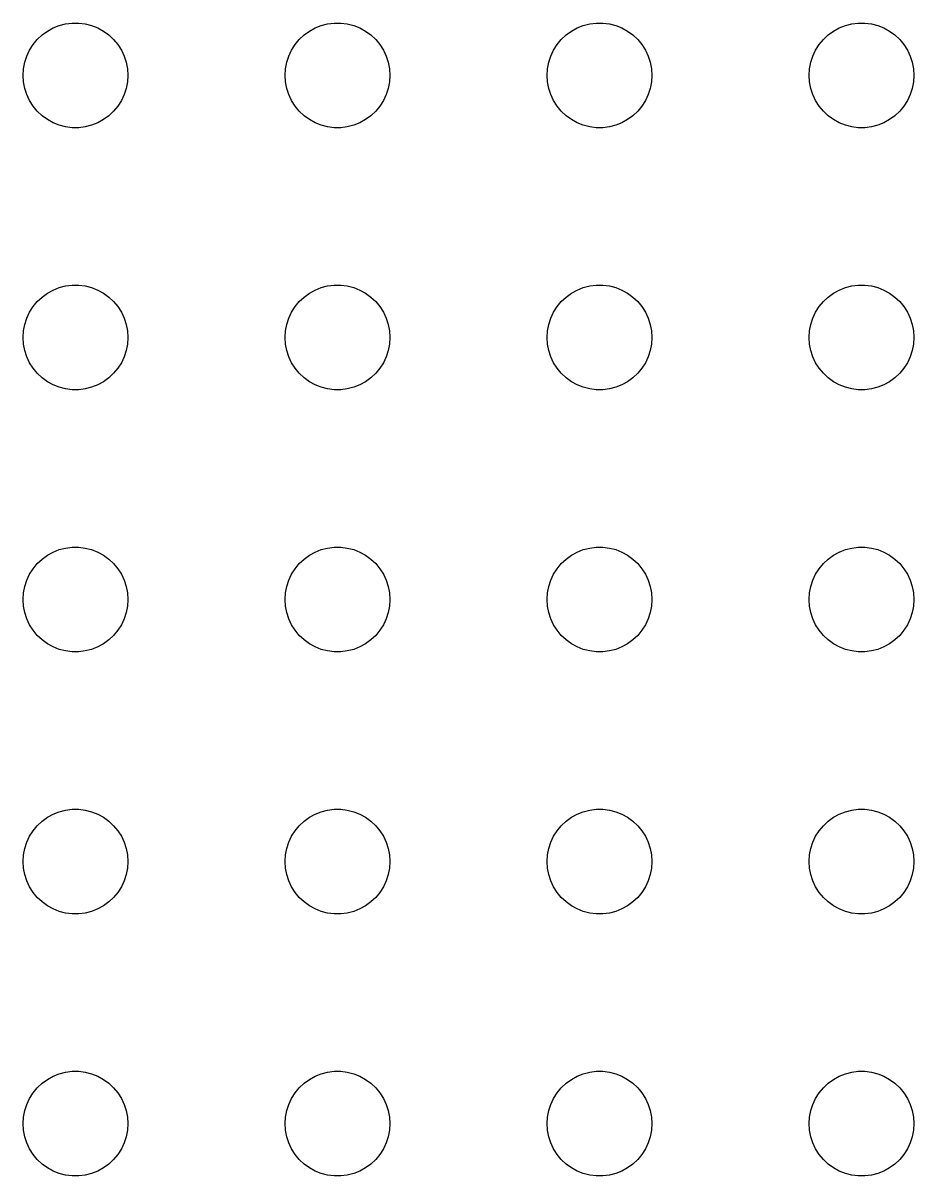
# Model space of a CAD drawing. Header units: metres. Extents: x -134 to 134, y -134 to 134.
# Drawn here: x -99 to -73.5, y -1.5 to 31.5 of the extents above; entities that cross this region are included whole.
import ezdxf

# ---------------------------------------------------------------- set-up
doc = ezdxf.new("R2010")
doc.units = ezdxf.units.M

msp = doc.modelspace()

# ---------------------------------------------------------------- linework, layer by layer
for p, q in [((-98.3037, 31.2665), (-98.1387, 31.3572)), ((-98.1387, 31.3572), (-97.9635, 31.4266)), ((-97.9635, 31.4266), (-97.7811, 31.4734)), ((-97.7811, 31.4734), (-97.5942, 31.497)), ((-97.5942, 31.497), (-97.4058, 31.497)), ((-97.4058, 31.497), (-97.2189, 31.4734)), ((-97.2189, 31.4734), (-97.0365, 31.4266)), ((-97.0365, 31.4266), (-96.8613, 31.3572)), ((-96.8613, 31.3572), (-96.6963, 31.2665)), ((-90.8037, 31.2665), (-90.6387, 31.3572)), ((-90.6387, 31.3572), (-90.4635, 31.4266)), ((-90.4635, 31.4266), (-90.2811, 31.4734)), ((-90.2811, 31.4734), (-90.0942, 31.497)), ((-90.0942, 31.497), (-89.9058, 31.497)), ((-89.9058, 31.497), (-89.7189, 31.4734)), ((-89.7189, 31.4734), (-89.5365, 31.4266)), ((-89.5365, 31.4266), (-89.3613, 31.3572)), ((-89.3613, 31.3572), (-89.1963, 31.2665)), ((-83.3037, 31.2665), (-83.1387, 31.3572)), ((-83.1387, 31.3572), (-82.9635, 31.4266)), ((-82.9635, 31.4266), (-82.7811, 31.4734)), ((-82.7811, 31.4734), (-82.5942, 31.497)), ((-82.5942, 31.497), (-82.4058, 31.497)), ((-82.4058, 31.497), (-82.2189, 31.4734)), ((-82.2189, 31.4734), (-82.0365, 31.4266)), ((-82.0365, 31.4266), (-81.8613, 31.3572)), ((-81.8613, 31.3572), (-81.6963, 31.2665)), ((-75.8037, 31.2665), (-75.6387, 31.3572)), ((-75.6387, 31.3572), (-75.4635, 31.4266)), ((-75.4635, 31.4266), (-75.2811, 31.4734)), ((-75.2811, 31.4734), (-75.0942, 31.497)), ((-75.0942, 31.497), (-74.9058, 31.497)), ((-74.9058, 31.497), (-74.7189, 31.4734)), ((-74.7189, 31.4734), (-74.5365, 31.4266)), ((-74.5365, 31.4266), (-74.3613, 31.3572)), ((-74.3613, 31.3572), (-74.1963, 31.2665)), ((-98.7135, 30.8817), (-98.5934, 31.0268)), ((-98.5934, 31.0268), (-98.4561, 31.1558)), ((-98.4561, 31.1558), (-98.3037, 31.2665)), ((-96.6963, 31.2665), (-96.5439, 31.1558)), ((-96.5439, 31.1558), (-96.4065, 31.0268)), ((-96.4065, 31.0268), (-96.2865, 30.8817)), ((-91.2135, 30.8817), (-91.0934, 31.0268)), ((-91.0934, 31.0268), (-90.9561, 31.1558)), ((-90.9561, 31.1558), (-90.8037, 31.2665)), ((-89.1963, 31.2665), (-89.0439, 31.1558)), ((-89.0439, 31.1558), (-88.9065, 31.0268)), ((-88.9065, 31.0268), (-88.7865, 30.8817)), ((-83.7135, 30.8817), (-83.5934, 31.0268)), ((-83.5934, 31.0268), (-83.4561, 31.1558)), ((-83.4561, 31.1558), (-83.3037, 31.2665)), ((-81.6963, 31.2665), (-81.5439, 31.1558)), ((-81.5439, 31.1558), (-81.4065, 31.0268)), ((-81.4065, 31.0268), (-81.2865, 30.8817)), ((-76.2135, 30.8817), (-76.0934, 31.0268)), ((-76.0934, 31.0268), (-75.9561, 31.1558)), ((-75.9561, 31.1558), (-75.8037, 31.2665)), ((-74.1963, 31.2665), (-74.0439, 31.1558)), ((-74.0439, 31.1558), (-73.9065, 31.0268)), ((-73.9065, 31.0268), (-73.7865, 30.8817)), ((-98.8947, 30.5522), (-98.8145, 30.7226)), ((-98.8145, 30.7226), (-98.7135, 30.8817)), ((-96.2865, 30.8817), (-96.1855, 30.7226)), ((-96.1855, 30.7226), (-96.1053, 30.5522)), ((-91.3947, 30.5522), (-91.3145, 30.7226)), ((-91.3145, 30.7226), (-91.2135, 30.8817)), ((-88.7865, 30.8817), (-88.6855, 30.7226)), ((-88.6855, 30.7226), (-88.6053, 30.5522)), ((-83.8947, 30.5522), (-83.8145, 30.7226)), ((-83.8145, 30.7226), (-83.7135, 30.8817)), ((-81.2865, 30.8817), (-81.1855, 30.7226)), ((-81.1855, 30.7226), (-81.1053, 30.5522)), ((-76.3947, 30.5522), (-76.3145, 30.7226)), ((-76.3145, 30.7226), (-76.2135, 30.8817)), ((-73.7865, 30.8817), (-73.6855, 30.7226)), ((-73.6855, 30.7226), (-73.6053, 30.5522)), ((-98.9882, 30.188), (-98.9529, 30.373)), ((-98.9529, 30.373), (-98.8947, 30.5522)), ((-96.1053, 30.5522), (-96.0471, 30.373)), ((-96.0471, 30.373), (-96.0118, 30.188)), ((-91.4882, 30.188), (-91.4529, 30.373)), ((-91.4529, 30.373), (-91.3947, 30.5522)), ((-88.6053, 30.5522), (-88.5471, 30.373)), ((-88.5471, 30.373), (-88.5118, 30.188)), ((-83.9882, 30.188), (-83.9529, 30.373)), ((-83.9529, 30.373), (-83.8947, 30.5522)), ((-81.1053, 30.5522), (-81.0471, 30.373)), ((-81.0471, 30.373), (-81.0118, 30.188)), ((-76.4882, 30.188), (-76.4529, 30.373)), ((-76.4529, 30.373), (-76.3947, 30.5522)), ((-73.6053, 30.5522), (-73.5471, 30.373)), ((-73.5471, 30.373), (-73.5118, 30.188)), ((-99, 30), (-98.9882, 30.188)), ((-96.0118, 30.188), (-96, 30)), ((-91.5, 30), (-91.4882, 30.188)), ((-88.5118, 30.188), (-88.5, 30)), ((-84, 30), (-83.9882, 30.188)), ((-81.0118, 30.188), (-81, 30)), ((-76.5, 30), (-76.4882, 30.188)), ((-73.5118, 30.188), (-73.5, 30)), ((-98.9882, 29.812), (-99, 30)), ((-98.9529, 29.627), (-98.9882, 29.812)), ((-96.0118, 29.812), (-96.0471, 29.627)), ((-96, 30), (-96.0118, 29.812)), ((-91.4882, 29.812), (-91.5, 30)), ((-91.4529, 29.627), (-91.4882, 29.812)), ((-88.5118, 29.812), (-88.5471, 29.627)), ((-88.5, 30), (-88.5118, 29.812)), ((-83.9882, 29.812), (-84, 30)), ((-83.9529, 29.627), (-83.9882, 29.812)), ((-81.0118, 29.812), (-81.0471, 29.627)), ((-81, 30), (-81.0118, 29.812)), ((-76.4882, 29.812), (-76.5, 30)), ((-76.4529, 29.627), (-76.4882, 29.812)), ((-73.5118, 29.812), (-73.5471, 29.627)), ((-73.5, 30), (-73.5118, 29.812)), ((-98.8947, 29.4478), (-98.9529, 29.627)), ((-98.8145, 29.2774), (-98.8947, 29.4478)), ((-96.1053, 29.4478), (-96.1855, 29.2774)), ((-96.0471, 29.627), (-96.1053, 29.4478)), ((-91.3947, 29.4478), (-91.4529, 29.627)), ((-91.3145, 29.2774), (-91.3947, 29.4478)), ((-88.6053, 29.4478), (-88.6855, 29.2774)), ((-88.5471, 29.627), (-88.6053, 29.4478)), ((-83.8947, 29.4478), (-83.9529, 29.627)), ((-83.8145, 29.2774), (-83.8947, 29.4478)), ((-81.1053, 29.4478), (-81.1855, 29.2774)), ((-81.0471, 29.627), (-81.1053, 29.4478)), ((-76.3947, 29.4478), (-76.4529, 29.627)), ((-76.3145, 29.2774), (-76.3947, 29.4478)), ((-73.6053, 29.4478), (-73.6855, 29.2774)), ((-73.5471, 29.627), (-73.6053, 29.4478)), ((-98.7135, 29.1183), (-98.8145, 29.2774)), ((-98.5934, 28.9732), (-98.7135, 29.1183)), ((-96.2865, 29.1183), (-96.4065, 28.9732)), ((-96.1855, 29.2774), (-96.2865, 29.1183)), ((-91.2135, 29.1183), (-91.3145, 29.2774)), ((-91.0934, 28.9732), (-91.2135, 29.1183)), ((-88.7865, 29.1183), (-88.9065, 28.9732)), ((-88.6855, 29.2774), (-88.7865, 29.1183)), ((-83.7135, 29.1183), (-83.8145, 29.2774)), ((-83.5934, 28.9732), (-83.7135, 29.1183)), ((-81.2865, 29.1183), (-81.4065, 28.9732)), ((-81.1855, 29.2774), (-81.2865, 29.1183)), ((-76.2135, 29.1183), (-76.3145, 29.2774)), ((-76.0934, 28.9732), (-76.2135, 29.1183)), ((-73.7865, 29.1183), (-73.9065, 28.9732)), ((-73.6855, 29.2774), (-73.7865, 29.1183)), ((-98.4561, 28.8442), (-98.5934, 28.9732)), ((-98.3037, 28.7335), (-98.4561, 28.8442)), ((-98.1387, 28.6427), (-98.3037, 28.7335)), ((-96.6963, 28.7335), (-96.8613, 28.6427)), ((-96.5439, 28.8442), (-96.6963, 28.7335)), ((-96.4065, 28.9732), (-96.5439, 28.8442)), ((-90.9561, 28.8442), (-91.0934, 28.9732)), ((-90.8037, 28.7335), (-90.9561, 28.8442)), ((-90.6387, 28.6427), (-90.8037, 28.7335)), ((-89.1963, 28.7335), (-89.3613, 28.6427)), ((-89.0439, 28.8442), (-89.1963, 28.7335)), ((-88.9065, 28.9732), (-89.0439, 28.8442)), ((-83.4561, 28.8442), (-83.5934, 28.9732)), ((-83.3037, 28.7335), (-83.4561, 28.8442)), ((-83.1387, 28.6427), (-83.3037, 28.7335)), ((-81.6963, 28.7335), (-81.8613, 28.6427)), ((-81.5439, 28.8442), (-81.6963, 28.7335)), ((-81.4065, 28.9732), (-81.5439, 28.8442)), ((-75.9561, 28.8442), (-76.0934, 28.9732)), ((-75.8037, 28.7335), (-75.9561, 28.8442)), ((-75.6387, 28.6427), (-75.8037, 28.7335)), ((-74.1963, 28.7335), (-74.3613, 28.6427)), ((-74.0439, 28.8442), (-74.1963, 28.7335)), ((-73.9065, 28.9732), (-74.0439, 28.8442)), ((-97.9635, 28.5734), (-98.1387, 28.6427)), ((-97.7811, 28.5266), (-97.9635, 28.5734)), ((-97.5942, 28.503), (-97.7811, 28.5266)), ((-97.4058, 28.503), (-97.5942, 28.503)), ((-97.2189, 28.5266), (-97.4058, 28.503)), ((-97.0365, 28.5734), (-97.2189, 28.5266)), ((-96.8613, 28.6427), (-97.0365, 28.5734)), ((-90.4635, 28.5734), (-90.6387, 28.6427)), ((-90.2811, 28.5266), (-90.4635, 28.5734)), ((-90.0942, 28.503), (-90.2811, 28.5266)), ((-89.9058, 28.503), (-90.0942, 28.503)), ((-89.7189, 28.5266), (-89.9058, 28.503)), ((-89.5365, 28.5734), (-89.7189, 28.5266)), ((-89.3613, 28.6427), (-89.5365, 28.5734)), ((-82.9635, 28.5734), (-83.1387, 28.6427)), ((-82.7811, 28.5266), (-82.9635, 28.5734)), ((-82.5942, 28.503), (-82.7811, 28.5266)), ((-82.4058, 28.503), (-82.5942, 28.503)), ((-82.2189, 28.5266), (-82.4058, 28.503)), ((-82.0365, 28.5734), (-82.2189, 28.5266)), ((-81.8613, 28.6427), (-82.0365, 28.5734)), ((-75.4635, 28.5734), (-75.6387, 28.6427)), ((-75.2811, 28.5266), (-75.4635, 28.5734)), ((-75.0942, 28.503), (-75.2811, 28.5266)), ((-74.9058, 28.503), (-75.0942, 28.503)), ((-74.7189, 28.5266), (-74.9058, 28.503)), ((-74.5365, 28.5734), (-74.7189, 28.5266)), ((-74.3613, 28.6427), (-74.5365, 28.5734)), ((-98.4561, 23.6558), (-98.3037, 23.7665)), ((-98.3037, 23.7665), (-98.1387, 23.8572)), ((-98.1387, 23.8572), (-97.9635, 23.9266)), ((-97.9635, 23.9266), (-97.7811, 23.9734)), ((-97.7811, 23.9734), (-97.5942, 23.997)), ((-97.5942, 23.997), (-97.4058, 23.997)), ((-97.4058, 23.997), (-97.2189, 23.9734)), ((-97.2189, 23.9734), (-97.0365, 23.9266)), ((-97.0365, 23.9266), (-96.8613, 23.8572)), ((-96.8613, 23.8572), (-96.6963, 23.7665)), ((-96.6963, 23.7665), (-96.5439, 23.6558)), ((-90.9561, 23.6558), (-90.8037, 23.7665)), ((-90.8037, 23.7665), (-90.6387, 23.8572)), ((-90.6387, 23.8572), (-90.4635, 23.9266)), ((-90.4635, 23.9266), (-90.2811, 23.9734)), ((-90.2811, 23.9734), (-90.0942, 23.997)), ((-90.0942, 23.997), (-89.9058, 23.997)), ((-89.9058, 23.997), (-89.7189, 23.9734)), ((-89.7189, 23.9734), (-89.5365, 23.9266)), ((-89.5365, 23.9266), (-89.3613, 23.8572)), ((-89.3613, 23.8572), (-89.1963, 23.7665)), ((-89.1963, 23.7665), (-89.0439, 23.6558)), ((-83.4561, 23.6558), (-83.3037, 23.7665)), ((-83.3037, 23.7665), (-83.1387, 23.8572)), ((-83.1387, 23.8572), (-82.9635, 23.9266)), ((-82.9635, 23.9266), (-82.7811, 23.9734)), ((-82.7811, 23.9734), (-82.5942, 23.997)), ((-82.5942, 23.997), (-82.4058, 23.997)), ((-82.4058, 23.997), (-82.2189, 23.9734)), ((-82.2189, 23.9734), (-82.0365, 23.9266)), ((-82.0365, 23.9266), (-81.8613, 23.8572)), ((-81.8613, 23.8572), (-81.6963, 23.7665)), ((-81.6963, 23.7665), (-81.5439, 23.6558)), ((-75.9561, 23.6558), (-75.8037, 23.7665)), ((-75.8037, 23.7665), (-75.6387, 23.8572)), ((-75.6387, 23.8572), (-75.4635, 23.9266)), ((-75.4635, 23.9266), (-75.2811, 23.9734)), ((-75.2811, 23.9734), (-75.0942, 23.997)), ((-75.0942, 23.997), (-74.9058, 23.997)), ((-74.9058, 23.997), (-74.7189, 23.9734)), ((-74.7189, 23.9734), (-74.5365, 23.9266)), ((-74.5365, 23.9266), (-74.3613, 23.8572)), ((-74.3613, 23.8572), (-74.1963, 23.7665)), ((-74.1963, 23.7665), (-74.0439, 23.6558)), ((-98.7135, 23.3817), (-98.5934, 23.5268)), ((-98.5934, 23.5268), (-98.4561, 23.6558)), ((-96.5439, 23.6558), (-96.4065, 23.5268)), ((-96.4065, 23.5268), (-96.2865, 23.3817)), ((-91.2135, 23.3817), (-91.0934, 23.5268)), ((-91.0934, 23.5268), (-90.9561, 23.6558)), ((-89.0439, 23.6558), (-88.9065, 23.5268)), ((-88.9065, 23.5268), (-88.7865, 23.3817)), ((-83.7135, 23.3817), (-83.5934, 23.5268)), ((-83.5934, 23.5268), (-83.4561, 23.6558)), ((-81.5439, 23.6558), (-81.4065, 23.5268)), ((-81.4065, 23.5268), (-81.2865, 23.3817)), ((-76.2135, 23.3817), (-76.0934, 23.5268)), ((-76.0934, 23.5268), (-75.9561, 23.6558)), ((-74.0439, 23.6558), (-73.9065, 23.5268)), ((-73.9065, 23.5268), (-73.7865, 23.3817)), ((-98.8947, 23.0522), (-98.8145, 23.2226)), ((-98.8145, 23.2226), (-98.7135, 23.3817)), ((-96.2865, 23.3817), (-96.1855, 23.2226)), ((-96.1855, 23.2226), (-96.1053, 23.0522)), ((-91.3947, 23.0522), (-91.3145, 23.2226)), ((-91.3145, 23.2226), (-91.2135, 23.3817)), ((-88.7865, 23.3817), (-88.6855, 23.2226)), ((-88.6855, 23.2226), (-88.6053, 23.0522)), ((-83.8947, 23.0522), (-83.8145, 23.2226)), ((-83.8145, 23.2226), (-83.7135, 23.3817)), ((-81.2865, 23.3817), (-81.1855, 23.2226)), ((-81.1855, 23.2226), (-81.1053, 23.0522)), ((-76.3947, 23.0522), (-76.3145, 23.2226)), ((-76.3145, 23.2226), (-76.2135, 23.3817)), ((-73.7865, 23.3817), (-73.6855, 23.2226)), ((-73.6855, 23.2226), (-73.6053, 23.0522)), ((-98.9882, 22.688), (-98.9529, 22.873)), ((-98.9529, 22.873), (-98.8947, 23.0522)), ((-96.1053, 23.0522), (-96.0471, 22.873)), ((-96.0471, 22.873), (-96.0118, 22.688)), ((-91.4882, 22.688), (-91.4529, 22.873)), ((-91.4529, 22.873), (-91.3947, 23.0522)), ((-88.6053, 23.0522), (-88.5471, 22.873)), ((-88.5471, 22.873), (-88.5118, 22.688)), ((-83.9882, 22.688), (-83.9529, 22.873)), ((-83.9529, 22.873), (-83.8947, 23.0522)), ((-81.1053, 23.0522), (-81.0471, 22.873)), ((-81.0471, 22.873), (-81.0118, 22.688)), ((-76.4882, 22.688), (-76.4529, 22.873)), ((-76.4529, 22.873), (-76.3947, 23.0522)), ((-73.6053, 23.0522), (-73.5471, 22.873)), ((-73.5471, 22.873), (-73.5118, 22.688)), ((-99, 22.5), (-98.9882, 22.688)), ((-98.9882, 22.312), (-99, 22.5)), ((-96.0118, 22.688), (-96, 22.5)), ((-96, 22.5), (-96.0118, 22.312)), ((-91.5, 22.5), (-91.4882, 22.688)), ((-91.4882, 22.312), (-91.5, 22.5)), ((-88.5118, 22.688), (-88.5, 22.5)), ((-88.5, 22.5), (-88.5118, 22.312)), ((-84, 22.5), (-83.9882, 22.688)), ((-83.9882, 22.312), (-84, 22.5)), ((-81.0118, 22.688), (-81, 22.5)), ((-81, 22.5), (-81.0118, 22.312)), ((-76.5, 22.5), (-76.4882, 22.688)), ((-76.4882, 22.312), (-76.5, 22.5)), ((-73.5118, 22.688), (-73.5, 22.5)), ((-73.5, 22.5), (-73.5118, 22.312)), ((-98.9529, 22.127), (-98.9882, 22.312)), ((-98.8947, 21.9478), (-98.9529, 22.127)), ((-96.0471, 22.127), (-96.1053, 21.9478)), ((-96.0118, 22.312), (-96.0471, 22.127)), ((-91.4529, 22.127), (-91.4882, 22.312)), ((-91.3947, 21.9478), (-91.4529, 22.127)), ((-88.5471, 22.127), (-88.6053, 21.9478)), ((-88.5118, 22.312), (-88.5471, 22.127)), ((-83.9529, 22.127), (-83.9882, 22.312)), ((-83.8947, 21.9478), (-83.9529, 22.127)), ((-81.0471, 22.127), (-81.1053, 21.9478)), ((-81.0118, 22.312), (-81.0471, 22.127)), ((-76.4529, 22.127), (-76.4882, 22.312)), ((-76.3947, 21.9478), (-76.4529, 22.127)), ((-73.5471, 22.127), (-73.6053, 21.9478)), ((-73.5118, 22.312), (-73.5471, 22.127)), ((-98.8145, 21.7774), (-98.8947, 21.9478)), ((-98.7135, 21.6183), (-98.8145, 21.7774)), ((-96.1855, 21.7774), (-96.2865, 21.6183)), ((-96.1053, 21.9478), (-96.1855, 21.7774)), ((-91.3145, 21.7774), (-91.3947, 21.9478)), ((-91.2135, 21.6183), (-91.3145, 21.7774)), ((-88.6855, 21.7774), (-88.7865, 21.6183)), ((-88.6053, 21.9478), (-88.6855, 21.7774)), ((-83.8145, 21.7774), (-83.8947, 21.9478)), ((-83.7135, 21.6183), (-83.8145, 21.7774)), ((-81.1855, 21.7774), (-81.2865, 21.6183)), ((-81.1053, 21.9478), (-81.1855, 21.7774)), ((-76.3145, 21.7774), (-76.3947, 21.9478)), ((-76.2135, 21.6183), (-76.3145, 21.7774)), ((-73.6855, 21.7774), (-73.7865, 21.6183)), ((-73.6053, 21.9478), (-73.6855, 21.7774)), ((-98.5934, 21.4732), (-98.7135, 21.6183)), ((-98.4561, 21.3442), (-98.5934, 21.4732)), ((-96.4065, 21.4732), (-96.5439, 21.3442)), ((-96.2865, 21.6183), (-96.4065, 21.4732)), ((-91.0934, 21.4732), (-91.2135, 21.6183)), ((-90.9561, 21.3442), (-91.0934, 21.4732)), ((-88.9065, 21.4732), (-89.0439, 21.3442)), ((-88.7865, 21.6183), (-88.9065, 21.4732)), ((-83.5934, 21.4732), (-83.7135, 21.6183)), ((-83.4561, 21.3442), (-83.5934, 21.4732)), ((-81.4065, 21.4732), (-81.5439, 21.3442)), ((-81.2865, 21.6183), (-81.4065, 21.4732)), ((-76.0934, 21.4732), (-76.2135, 21.6183)), ((-75.9561, 21.3442), (-76.0934, 21.4732)), ((-73.9065, 21.4732), (-74.0439, 21.3442)), ((-73.7865, 21.6183), (-73.9065, 21.4732)), ((-98.3037, 21.2335), (-98.4561, 21.3442)), ((-98.1387, 21.1427), (-98.3037, 21.2335)), ((-97.9635, 21.0734), (-98.1387, 21.1427)), ((-96.8613, 21.1427), (-97.0365, 21.0734)), ((-96.6963, 21.2335), (-96.8613, 21.1427)), ((-96.5439, 21.3442), (-96.6963, 21.2335)), ((-90.8037, 21.2335), (-90.9561, 21.3442)), ((-90.6387, 21.1427), (-90.8037, 21.2335)), ((-90.4635, 21.0734), (-90.6387, 21.1427)), ((-89.3613, 21.1427), (-89.5365, 21.0734)), ((-89.1963, 21.2335), (-89.3613, 21.1427)), ((-89.0439, 21.3442), (-89.1963, 21.2335)), ((-83.3037, 21.2335), (-83.4561, 21.3442)), ((-83.1387, 21.1427), (-83.3037, 21.2335)), ((-82.9635, 21.0734), (-83.1387, 21.1427)), ((-81.8613, 21.1427), (-82.0365, 21.0734)), ((-81.6963, 21.2335), (-81.8613, 21.1427)), ((-81.5439, 21.3442), (-81.6963, 21.2335)), ((-75.8037, 21.2335), (-75.9561, 21.3442)), ((-75.6387, 21.1427), (-75.8037, 21.2335)), ((-75.4635, 21.0734), (-75.6387, 21.1427)), ((-74.3613, 21.1427), (-74.5365, 21.0734)), ((-74.1963, 21.2335), (-74.3613, 21.1427)), ((-74.0439, 21.3442), (-74.1963, 21.2335)), ((-97.7811, 21.0266), (-97.9635, 21.0734)), ((-97.5942, 21.003), (-97.7811, 21.0266)), ((-97.4058, 21.003), (-97.5942, 21.003)), ((-97.2189, 21.0266), (-97.4058, 21.003)), ((-97.0365, 21.0734), (-97.2189, 21.0266)), ((-90.2811, 21.0266), (-90.4635, 21.0734)), ((-90.0942, 21.003), (-90.2811, 21.0266)), ((-89.9058, 21.003), (-90.0942, 21.003)), ((-89.7189, 21.0266), (-89.9058, 21.003)), ((-89.5365, 21.0734), (-89.7189, 21.0266)), ((-82.7811, 21.0266), (-82.9635, 21.0734)), ((-82.5942, 21.003), (-82.7811, 21.0266)), ((-82.4058, 21.003), (-82.5942, 21.003)), ((-82.2189, 21.0266), (-82.4058, 21.003)), ((-82.0365, 21.0734), (-82.2189, 21.0266)), ((-75.2811, 21.0266), (-75.4635, 21.0734)), ((-75.0942, 21.003), (-75.2811, 21.0266)), ((-74.9058, 21.003), (-75.0942, 21.003)), ((-74.7189, 21.0266), (-74.9058, 21.003)), ((-74.5365, 21.0734), (-74.7189, 21.0266)), ((-98.4561, 16.1558), (-98.3037, 16.2665)), ((-98.3037, 16.2665), (-98.1387, 16.3572)), ((-98.1387, 16.3572), (-97.9635, 16.4266)), ((-97.9635, 16.4266), (-97.7811, 16.4734)), ((-97.7811, 16.4734), (-97.5942, 16.497)), ((-97.5942, 16.497), (-97.4058, 16.497)), ((-97.4058, 16.497), (-97.2189, 16.4734)), ((-97.2189, 16.4734), (-97.0365, 16.4266)), ((-97.0365, 16.4266), (-96.8613, 16.3572)), ((-96.8613, 16.3572), (-96.6963, 16.2665)), ((-96.6963, 16.2665), (-96.5439, 16.1558)), ((-90.9561, 16.1558), (-90.8037, 16.2665)), ((-90.8037, 16.2665), (-90.6387, 16.3572)), ((-90.6387, 16.3572), (-90.4635, 16.4266)), ((-90.4635, 16.4266), (-90.2811, 16.4734)), ((-90.2811, 16.4734), (-90.0942, 16.497)), ((-90.0942, 16.497), (-89.9058, 16.497)), ((-89.9058, 16.497), (-89.7189, 16.4734)), ((-89.7189, 16.4734), (-89.5365, 16.4266)), ((-89.5365, 16.4266), (-89.3613, 16.3572)), ((-89.3613, 16.3572), (-89.1963, 16.2665)), ((-89.1963, 16.2665), (-89.0439, 16.1558)), ((-83.4561, 16.1558), (-83.3037, 16.2665)), ((-83.3037, 16.2665), (-83.1387, 16.3572)), ((-83.1387, 16.3572), (-82.9635, 16.4266)), ((-82.9635, 16.4266), (-82.7811, 16.4734)), ((-82.7811, 16.4734), (-82.5942, 16.497)), ((-82.5942, 16.497), (-82.4058, 16.497)), ((-82.4058, 16.497), (-82.2189, 16.4734)), ((-82.2189, 16.4734), (-82.0365, 16.4266)), ((-82.0365, 16.4266), (-81.8613, 16.3572)), ((-81.8613, 16.3572), (-81.6963, 16.2665)), ((-81.6963, 16.2665), (-81.5439, 16.1558)), ((-75.9561, 16.1558), (-75.8037, 16.2665)), ((-75.8037, 16.2665), (-75.6387, 16.3572)), ((-75.6387, 16.3572), (-75.4635, 16.4266)), ((-75.4635, 16.4266), (-75.2811, 16.4734)), ((-75.2811, 16.4734), (-75.0942, 16.497)), ((-75.0942, 16.497), (-74.9058, 16.497)), ((-74.9058, 16.497), (-74.7189, 16.4734)), ((-74.7189, 16.4734), (-74.5365, 16.4266)), ((-74.5365, 16.4266), (-74.3613, 16.3572)), ((-74.3613, 16.3572), (-74.1963, 16.2665)), ((-74.1963, 16.2665), (-74.0439, 16.1558)), ((-98.8145, 15.7226), (-98.7135, 15.8817)), ((-98.7135, 15.8817), (-98.5934, 16.0268)), ((-98.5934, 16.0268), (-98.4561, 16.1558)), ((-96.5439, 16.1558), (-96.4065, 16.0268)), ((-96.4065, 16.0268), (-96.2865, 15.8817)), ((-96.2865, 15.8817), (-96.1855, 15.7226)), ((-91.3145, 15.7226), (-91.2135, 15.8817)), ((-91.2135, 15.8817), (-91.0934, 16.0268)), ((-91.0934, 16.0268), (-90.9561, 16.1558)), ((-89.0439, 16.1558), (-88.9065, 16.0268)), ((-88.9065, 16.0268), (-88.7865, 15.8817)), ((-88.7865, 15.8817), (-88.6855, 15.7226)), ((-83.8145, 15.7226), (-83.7135, 15.8817)), ((-83.7135, 15.8817), (-83.5934, 16.0268)), ((-83.5934, 16.0268), (-83.4561, 16.1558)), ((-81.5439, 16.1558), (-81.4065, 16.0268)), ((-81.4065, 16.0268), (-81.2865, 15.8817)), ((-81.2865, 15.8817), (-81.1855, 15.7226)), ((-76.3145, 15.7226), (-76.2135, 15.8817)), ((-76.2135, 15.8817), (-76.0934, 16.0268)), ((-76.0934, 16.0268), (-75.9561, 16.1558)), ((-74.0439, 16.1558), (-73.9065, 16.0268)), ((-73.9065, 16.0268), (-73.7865, 15.8817)), ((-73.7865, 15.8817), (-73.6855, 15.7226)), ((-98.9529, 15.373), (-98.8947, 15.5522)), ((-98.8947, 15.5522), (-98.8145, 15.7226)), ((-96.1855, 15.7226), (-96.1053, 15.5522)), ((-96.1053, 15.5522), (-96.0471, 15.373)), ((-91.4529, 15.373), (-91.3947, 15.5522)), ((-91.3947, 15.5522), (-91.3145, 15.7226)), ((-88.6855, 15.7226), (-88.6053, 15.5522)), ((-88.6053, 15.5522), (-88.5471, 15.373)), ((-83.9529, 15.373), (-83.8947, 15.5522)), ((-83.8947, 15.5522), (-83.8145, 15.7226)), ((-81.1855, 15.7226), (-81.1053, 15.5522)), ((-81.1053, 15.5522), (-81.0471, 15.373)), ((-76.4529, 15.373), (-76.3947, 15.5522)), ((-76.3947, 15.5522), (-76.3145, 15.7226)), ((-73.6855, 15.7226), (-73.6053, 15.5522)), ((-73.6053, 15.5522), (-73.5471, 15.373)), ((-99, 15), (-98.9882, 15.188)), ((-98.9882, 15.188), (-98.9529, 15.373)), ((-96.0471, 15.373), (-96.0118, 15.188)), ((-96.0118, 15.188), (-96, 15)), ((-91.5, 15), (-91.4882, 15.188)), ((-91.4882, 15.188), (-91.4529, 15.373)), ((-88.5471, 15.373), (-88.5118, 15.188)), ((-88.5118, 15.188), (-88.5, 15)), ((-84, 15), (-83.9882, 15.188)), ((-83.9882, 15.188), (-83.9529, 15.373)), ((-81.0471, 15.373), (-81.0118, 15.188)), ((-81.0118, 15.188), (-81, 15)), ((-76.5, 15), (-76.4882, 15.188)), ((-76.4882, 15.188), (-76.4529, 15.373)), ((-73.5471, 15.373), (-73.5118, 15.188)), ((-73.5118, 15.188), (-73.5, 15)), ((-98.9882, 14.812), (-99, 15)), ((-96, 15), (-96.0118, 14.812)), ((-91.4882, 14.812), (-91.5, 15)), ((-88.5, 15), (-88.5118, 14.812)), ((-83.9882, 14.812), (-84, 15)), ((-81, 15), (-81.0118, 14.812)), ((-76.4882, 14.812), (-76.5, 15)), ((-73.5, 15), (-73.5118, 14.812)), ((-98.9529, 14.627), (-98.9882, 14.812)), ((-98.8947, 14.4478), (-98.9529, 14.627)), ((-96.0471, 14.627), (-96.1053, 14.4478)), ((-96.0118, 14.812), (-96.0471, 14.627)), ((-91.4529, 14.627), (-91.4882, 14.812)), ((-91.3947, 14.4478), (-91.4529, 14.627)), ((-88.5471, 14.627), (-88.6053, 14.4478)), ((-88.5118, 14.812), (-88.5471, 14.627)), ((-83.9529, 14.627), (-83.9882, 14.812)), ((-83.8947, 14.4478), (-83.9529, 14.627)), ((-81.0471, 14.627), (-81.1053, 14.4478)), ((-81.0118, 14.812), (-81.0471, 14.627)), ((-76.4529, 14.627), (-76.4882, 14.812)), ((-76.3947, 14.4478), (-76.4529, 14.627)), ((-73.5471, 14.627), (-73.6053, 14.4478)), ((-73.5118, 14.812), (-73.5471, 14.627)), ((-98.8145, 14.2774), (-98.8947, 14.4478)), ((-98.7135, 14.1183), (-98.8145, 14.2774)), ((-96.1855, 14.2774), (-96.2865, 14.1183)), ((-96.1053, 14.4478), (-96.1855, 14.2774)), ((-91.3145, 14.2774), (-91.3947, 14.4478)), ((-91.2135, 14.1183), (-91.3145, 14.2774)), ((-88.6855, 14.2774), (-88.7865, 14.1183)), ((-88.6053, 14.4478), (-88.6855, 14.2774)), ((-83.8145, 14.2774), (-83.8947, 14.4478)), ((-83.7135, 14.1183), (-83.8145, 14.2774)), ((-81.1855, 14.2774), (-81.2865, 14.1183)), ((-81.1053, 14.4478), (-81.1855, 14.2774)), ((-76.3145, 14.2774), (-76.3947, 14.4478)), ((-76.2135, 14.1183), (-76.3145, 14.2774)), ((-73.6855, 14.2774), (-73.7865, 14.1183)), ((-73.6053, 14.4478), (-73.6855, 14.2774)), ((-98.5934, 13.9732), (-98.7135, 14.1183)), ((-98.4561, 13.8442), (-98.5934, 13.9732)), ((-96.4065, 13.9732), (-96.5439, 13.8442)), ((-96.2865, 14.1183), (-96.4065, 13.9732)), ((-91.0934, 13.9732), (-91.2135, 14.1183)), ((-90.9561, 13.8442), (-91.0934, 13.9732)), ((-88.9065, 13.9732), (-89.0439, 13.8442)), ((-88.7865, 14.1183), (-88.9065, 13.9732)), ((-83.5934, 13.9732), (-83.7135, 14.1183)), ((-83.4561, 13.8442), (-83.5934, 13.9732)), ((-81.4065, 13.9732), (-81.5439, 13.8442)), ((-81.2865, 14.1183), (-81.4065, 13.9732)), ((-76.0934, 13.9732), (-76.2135, 14.1183)), ((-75.9561, 13.8442), (-76.0934, 13.9732)), ((-73.9065, 13.9732), (-74.0439, 13.8442)), ((-73.7865, 14.1183), (-73.9065, 13.9732)), ((-98.3037, 13.7335), (-98.4561, 13.8442)), ((-98.1387, 13.6427), (-98.3037, 13.7335)), ((-97.9635, 13.5734), (-98.1387, 13.6427)), ((-97.7811, 13.5266), (-97.9635, 13.5734)), ((-97.0365, 13.5734), (-97.2189, 13.5266)), ((-96.8613, 13.6427), (-97.0365, 13.5734)), ((-96.6963, 13.7335), (-96.8613, 13.6427)), ((-96.5439, 13.8442), (-96.6963, 13.7335)), ((-90.8037, 13.7335), (-90.9561, 13.8442)), ((-90.6387, 13.6427), (-90.8037, 13.7335)), ((-90.4635, 13.5734), (-90.6387, 13.6427)), ((-90.2811, 13.5266), (-90.4635, 13.5734)), ((-89.5365, 13.5734), (-89.7189, 13.5266)), ((-89.3613, 13.6427), (-89.5365, 13.5734)), ((-89.1963, 13.7335), (-89.3613, 13.6427)), ((-89.0439, 13.8442), (-89.1963, 13.7335)), ((-83.3037, 13.7335), (-83.4561, 13.8442)), ((-83.1387, 13.6427), (-83.3037, 13.7335)), ((-82.9635, 13.5734), (-83.1387, 13.6427)), ((-82.7811, 13.5266), (-82.9635, 13.5734)), ((-82.0365, 13.5734), (-82.2189, 13.5266)), ((-81.8613, 13.6427), (-82.0365, 13.5734)), ((-81.6963, 13.7335), (-81.8613, 13.6427)), ((-81.5439, 13.8442), (-81.6963, 13.7335)), ((-75.8037, 13.7335), (-75.9561, 13.8442)), ((-75.6387, 13.6427), (-75.8037, 13.7335)), ((-75.4635, 13.5734), (-75.6387, 13.6427)), ((-75.2811, 13.5266), (-75.4635, 13.5734)), ((-74.5365, 13.5734), (-74.7189, 13.5266)), ((-74.3613, 13.6427), (-74.5365, 13.5734)), ((-74.1963, 13.7335), (-74.3613, 13.6427)), ((-74.0439, 13.8442), (-74.1963, 13.7335)), ((-97.5942, 13.5029), (-97.7811, 13.5266)), ((-97.4058, 13.5029), (-97.5942, 13.5029)), ((-97.2189, 13.5266), (-97.4058, 13.5029)), ((-90.0942, 13.5029), (-90.2811, 13.5266)), ((-89.9058, 13.5029), (-90.0942, 13.5029)), ((-89.7189, 13.5266), (-89.9058, 13.5029)), ((-82.5942, 13.5029), (-82.7811, 13.5266)), ((-82.4058, 13.5029), (-82.5942, 13.5029)), ((-82.2189, 13.5266), (-82.4058, 13.5029)), ((-75.0942, 13.5029), (-75.2811, 13.5266)), ((-74.9058, 13.5029), (-75.0942, 13.5029)), ((-74.7189, 13.5266), (-74.9058, 13.5029)), ((-98.1387, 8.85724), (-97.9635, 8.92657)), ((-97.9635, 8.92657), (-97.7811, 8.97342)), ((-97.7811, 8.97342), (-97.5942, 8.99704)), ((-97.5942, 8.99704), (-97.4058, 8.99704)), ((-97.4058, 8.99704), (-97.2189, 8.97342)), ((-97.2189, 8.97342), (-97.0365, 8.92657)), ((-97.0365, 8.92657), (-96.8613, 8.85724)), ((-90.6387, 8.85724), (-90.4635, 8.92657)), ((-90.4635, 8.92657), (-90.2811, 8.97342)), ((-90.2811, 8.97342), (-90.0942, 8.99704)), ((-90.0942, 8.99704), (-89.9058, 8.99704)), ((-89.9058, 8.99704), (-89.7189, 8.97342)), ((-89.7189, 8.97342), (-89.5365, 8.92657)), ((-89.5365, 8.92657), (-89.3613, 8.85724)), ((-83.1387, 8.85724), (-82.9635, 8.92657)), ((-82.9635, 8.92657), (-82.7811, 8.97342)), ((-82.7811, 8.97342), (-82.5942, 8.99704)), ((-82.5942, 8.99704), (-82.4058, 8.99704)), ((-82.4058, 8.99704), (-82.2189, 8.97342)), ((-82.2189, 8.97342), (-82.0365, 8.92657)), ((-82.0365, 8.92657), (-81.8613, 8.85724)), ((-75.6387, 8.85724), (-75.4635, 8.92657)), ((-75.4635, 8.92657), (-75.2811, 8.97342)), ((-75.2811, 8.97342), (-75.0942, 8.99704)), ((-75.0942, 8.99704), (-74.9058, 8.99704)), ((-74.9058, 8.99704), (-74.7189, 8.97342)), ((-74.7189, 8.97342), (-74.5365, 8.92657)), ((-74.5365, 8.92657), (-74.3613, 8.85724)), ((-98.5934, 8.52681), (-98.4561, 8.65576)), ((-98.4561, 8.65576), (-98.3037, 8.76648)), ((-98.3037, 8.76648), (-98.1387, 8.85724)), ((-96.8613, 8.85724), (-96.6963, 8.76648)), ((-96.6963, 8.76648), (-96.5439, 8.65576)), ((-96.5439, 8.65576), (-96.4065, 8.52681)), ((-91.0934, 8.52681), (-90.9561, 8.65576)), ((-90.9561, 8.65576), (-90.8037, 8.76648)), ((-90.8037, 8.76648), (-90.6387, 8.85724)), ((-89.3613, 8.85724), (-89.1963, 8.76648)), ((-89.1963, 8.76648), (-89.0439, 8.65576)), ((-89.0439, 8.65576), (-88.9065, 8.52681)), ((-83.5934, 8.52681), (-83.4561, 8.65576)), ((-83.4561, 8.65576), (-83.3037, 8.76648)), ((-83.3037, 8.76648), (-83.1387, 8.85724)), ((-81.8613, 8.85724), (-81.6963, 8.76648)), ((-81.6963, 8.76648), (-81.5439, 8.65576)), ((-81.5439, 8.65576), (-81.4065, 8.52681)), ((-76.0934, 8.52681), (-75.9561, 8.65576)), ((-75.9561, 8.65576), (-75.8037, 8.76648)), ((-75.8037, 8.76648), (-75.6387, 8.85724)), ((-74.3613, 8.85724), (-74.1963, 8.76648)), ((-74.1963, 8.76648), (-74.0439, 8.65576)), ((-74.0439, 8.65576), (-73.9065, 8.52681)), ((-98.8145, 8.22263), (-98.7135, 8.38167)), ((-98.7135, 8.38167), (-98.5934, 8.52681)), ((-96.4065, 8.52681), (-96.2865, 8.38167)), ((-96.2865, 8.38167), (-96.1855, 8.22263)), ((-91.3145, 8.22263), (-91.2135, 8.38167)), ((-91.2135, 8.38167), (-91.0934, 8.52681)), ((-88.9065, 8.52681), (-88.7865, 8.38167)), ((-88.7865, 8.38167), (-88.6855, 8.22263)), ((-83.8145, 8.22263), (-83.7135, 8.38167)), ((-83.7135, 8.38167), (-83.5934, 8.52681)), ((-81.4065, 8.52681), (-81.2865, 8.38167)), ((-81.2865, 8.38167), (-81.1855, 8.22263)), ((-76.3145, 8.22263), (-76.2135, 8.38167)), ((-76.2135, 8.38167), (-76.0934, 8.52681)), ((-73.9065, 8.52681), (-73.7865, 8.38167)), ((-73.7865, 8.38167), (-73.6855, 8.22263)), ((-98.9529, 7.87303), (-98.8947, 8.05219)), ((-98.8947, 8.05219), (-98.8145, 8.22263)), ((-96.1855, 8.22263), (-96.1053, 8.05219)), ((-96.1053, 8.05219), (-96.0471, 7.87303)), ((-91.4529, 7.87303), (-91.3947, 8.05219)), ((-91.3947, 8.05219), (-91.3145, 8.22263)), ((-88.6855, 8.22263), (-88.6053, 8.05219)), ((-88.6053, 8.05219), (-88.5471, 7.87303)), ((-83.9529, 7.87303), (-83.8947, 8.05219)), ((-83.8947, 8.05219), (-83.8145, 8.22263)), ((-81.1855, 8.22263), (-81.1053, 8.05219)), ((-81.1053, 8.05219), (-81.0471, 7.87303)), ((-76.4529, 7.87303), (-76.3947, 8.05219)), ((-76.3947, 8.05219), (-76.3145, 8.22263)), ((-73.6855, 8.22263), (-73.6053, 8.05219)), ((-73.6053, 8.05219), (-73.5471, 7.87303)), ((-99, 7.5), (-98.9882, 7.68799)), ((-98.9882, 7.68799), (-98.9529, 7.87303)), ((-96.0471, 7.87303), (-96.0118, 7.68799)), ((-96.0118, 7.68799), (-96, 7.5)), ((-91.5, 7.5), (-91.4882, 7.68799)), ((-91.4882, 7.68799), (-91.4529, 7.87303)), ((-88.5471, 7.87303), (-88.5118, 7.68799)), ((-88.5118, 7.68799), (-88.5, 7.5)), ((-84, 7.5), (-83.9882, 7.68799)), ((-83.9882, 7.68799), (-83.9529, 7.87303)), ((-81.0471, 7.87303), (-81.0118, 7.68799)), ((-81.0118, 7.68799), (-81, 7.5)), ((-76.5, 7.5), (-76.4882, 7.68799)), ((-76.4882, 7.68799), (-76.4529, 7.87303)), ((-73.5471, 7.87303), (-73.5118, 7.68799)), ((-73.5118, 7.68799), (-73.5, 7.5)), ((-98.9882, 7.312), (-99, 7.5)), ((-98.9529, 7.12695), (-98.9882, 7.312)), ((-96.0118, 7.312), (-96.0471, 7.12695)), ((-96, 7.5), (-96.0118, 7.312)), ((-91.4882, 7.312), (-91.5, 7.5)), ((-91.4529, 7.12695), (-91.4882, 7.312)), ((-88.5118, 7.312), (-88.5471, 7.12695)), ((-88.5, 7.5), (-88.5118, 7.312)), ((-83.9882, 7.312), (-84, 7.5)), ((-83.9529, 7.12695), (-83.9882, 7.312)), ((-81.0118, 7.312), (-81.0471, 7.12695)), ((-81, 7.5), (-81.0118, 7.312)), ((-76.4882, 7.312), (-76.5, 7.5)), ((-76.4529, 7.12695), (-76.4882, 7.312)), ((-73.5118, 7.312), (-73.5471, 7.12695)), ((-73.5, 7.5), (-73.5118, 7.312)), ((-98.8947, 6.9478), (-98.9529, 7.12695)), ((-98.8145, 6.77736), (-98.8947, 6.9478)), ((-96.1053, 6.9478), (-96.1855, 6.77736)), ((-96.0471, 7.12695), (-96.1053, 6.9478)), ((-91.3947, 6.9478), (-91.4529, 7.12695)), ((-91.3145, 6.77736), (-91.3947, 6.9478)), ((-88.6053, 6.9478), (-88.6855, 6.77736)), ((-88.5471, 7.12695), (-88.6053, 6.9478)), ((-83.8947, 6.9478), (-83.9529, 7.12695)), ((-83.8145, 6.77736), (-83.8947, 6.9478)), ((-81.1053, 6.9478), (-81.1855, 6.77736)), ((-81.0471, 7.12695), (-81.1053, 6.9478)), ((-76.3947, 6.9478), (-76.4529, 7.12695)), ((-76.3145, 6.77736), (-76.3947, 6.9478)), ((-73.6053, 6.9478), (-73.6855, 6.77736)), ((-73.5471, 7.12695), (-73.6053, 6.9478)), ((-98.7135, 6.61832), (-98.8145, 6.77736)), ((-98.5934, 6.47318), (-98.7135, 6.61832)), ((-96.2865, 6.61832), (-96.4065, 6.47318)), ((-96.1855, 6.77736), (-96.2865, 6.61832)), ((-91.2135, 6.61832), (-91.3145, 6.77736)), ((-91.0934, 6.47318), (-91.2135, 6.61832)), ((-88.7865, 6.61832), (-88.9065, 6.47318)), ((-88.6855, 6.77736), (-88.7865, 6.61832)), ((-83.7135, 6.61832), (-83.8145, 6.77736)), ((-83.5934, 6.47318), (-83.7135, 6.61832)), ((-81.2865, 6.61832), (-81.4065, 6.47318)), ((-81.1855, 6.77736), (-81.2865, 6.61832)), ((-76.2135, 6.61832), (-76.3145, 6.77736)), ((-76.0934, 6.47318), (-76.2135, 6.61832)), ((-73.7865, 6.61832), (-73.9065, 6.47318)), ((-73.6855, 6.77736), (-73.7865, 6.61832)), ((-98.4561, 6.34422), (-98.5934, 6.47318)), ((-98.3037, 6.23351), (-98.4561, 6.34422)), ((-96.5439, 6.34422), (-96.6963, 6.23351)), ((-96.4065, 6.47318), (-96.5439, 6.34422)), ((-90.9561, 6.34422), (-91.0934, 6.47318)), ((-90.8037, 6.23351), (-90.9561, 6.34422)), ((-89.0439, 6.34422), (-89.1963, 6.23351)), ((-88.9065, 6.47318), (-89.0439, 6.34422)), ((-83.4561, 6.34422), (-83.5934, 6.47318)), ((-83.3037, 6.23351), (-83.4561, 6.34422)), ((-81.5439, 6.34422), (-81.6963, 6.23351)), ((-81.4065, 6.47318), (-81.5439, 6.34422)), ((-75.9561, 6.34422), (-76.0934, 6.47318)), ((-75.8037, 6.23351), (-75.9561, 6.34422)), ((-74.0439, 6.34422), (-74.1963, 6.23351)), ((-73.9065, 6.47318), (-74.0439, 6.34422)), ((-98.1387, 6.14275), (-98.3037, 6.23351)), ((-97.9635, 6.07341), (-98.1387, 6.14275)), ((-97.7811, 6.02657), (-97.9635, 6.07341)), ((-97.5942, 6.00294), (-97.7811, 6.02657)), ((-97.4058, 6.00294), (-97.5942, 6.00294)), ((-97.2189, 6.02657), (-97.4058, 6.00294)), ((-97.0365, 6.07341), (-97.2189, 6.02657)), ((-96.8613, 6.14275), (-97.0365, 6.07341)), ((-96.6963, 6.23351), (-96.8613, 6.14275)), ((-90.6387, 6.14275), (-90.8037, 6.23351)), ((-90.4635, 6.07341), (-90.6387, 6.14275)), ((-90.2811, 6.02657), (-90.4635, 6.07341)), ((-90.0942, 6.00294), (-90.2811, 6.02657)), ((-89.9058, 6.00294), (-90.0942, 6.00294)), ((-89.7189, 6.02657), (-89.9058, 6.00294)), ((-89.5365, 6.07341), (-89.7189, 6.02657)), ((-89.3613, 6.14275), (-89.5365, 6.07341)), ((-89.1963, 6.23351), (-89.3613, 6.14275)), ((-83.1387, 6.14275), (-83.3037, 6.23351)), ((-82.9635, 6.07341), (-83.1387, 6.14275)), ((-82.7811, 6.02657), (-82.9635, 6.07341)), ((-82.5942, 6.00294), (-82.7811, 6.02657)), ((-82.4058, 6.00294), (-82.5942, 6.00294)), ((-82.2189, 6.02657), (-82.4058, 6.00294)), ((-82.0365, 6.07341), (-82.2189, 6.02657)), ((-81.8613, 6.14275), (-82.0365, 6.07341)), ((-81.6963, 6.23351), (-81.8613, 6.14275)), ((-75.6387, 6.14275), (-75.8037, 6.23351)), ((-75.4635, 6.07341), (-75.6387, 6.14275)), ((-75.2811, 6.02657), (-75.4635, 6.07341)), ((-75.0942, 6.00294), (-75.2811, 6.02657)), ((-74.9058, 6.00294), (-75.0942, 6.00294)), ((-74.7189, 6.02657), (-74.9058, 6.00294)), ((-74.5365, 6.07341), (-74.7189, 6.02657)), ((-74.3613, 6.14275), (-74.5365, 6.07341)), ((-74.1963, 6.23351), (-74.3613, 6.14275)), ((-98.3037, 1.26648), (-98.1387, 1.35724)), ((-98.1387, 1.35724), (-97.9635, 1.42657)), ((-97.9635, 1.42657), (-97.7811, 1.47342)), ((-97.7811, 1.47342), (-97.5942, 1.49704)), ((-97.5942, 1.49704), (-97.4058, 1.49704)), ((-97.4058, 1.49704), (-97.2189, 1.47342)), ((-97.2189, 1.47342), (-97.0365, 1.42657)), ((-97.0365, 1.42657), (-96.8613, 1.35724)), ((-96.8613, 1.35724), (-96.6963, 1.26648)), ((-90.8037, 1.26648), (-90.6387, 1.35724)), ((-90.6387, 1.35724), (-90.4635, 1.42657)), ((-90.4635, 1.42657), (-90.2811, 1.47342)), ((-90.2811, 1.47342), (-90.0942, 1.49704)), ((-90.0942, 1.49704), (-89.9058, 1.49704)), ((-89.9058, 1.49704), (-89.7189, 1.47342)), ((-89.7189, 1.47342), (-89.5365, 1.42657)), ((-89.5365, 1.42657), (-89.3613, 1.35724)), ((-89.3613, 1.35724), (-89.1963, 1.26648)), ((-83.3037, 1.26648), (-83.1387, 1.35724)), ((-83.1387, 1.35724), (-82.9635, 1.42657)), ((-82.9635, 1.42657), (-82.7811, 1.47342)), ((-82.7811, 1.47342), (-82.5942, 1.49704)), ((-82.5942, 1.49704), (-82.4058, 1.49704)), ((-82.4058, 1.49704), (-82.2189, 1.47342)), ((-82.2189, 1.47342), (-82.0365, 1.42657)), ((-82.0365, 1.42657), (-81.8613, 1.35724)), ((-81.8613, 1.35724), (-81.6963, 1.26648)), ((-75.8037, 1.26648), (-75.6387, 1.35724)), ((-75.6387, 1.35724), (-75.4635, 1.42657)), ((-75.4635, 1.42657), (-75.2811, 1.47342)), ((-75.2811, 1.47342), (-75.0942, 1.49704)), ((-75.0942, 1.49704), (-74.9058, 1.49704)), ((-74.9058, 1.49704), (-74.7189, 1.47342)), ((-74.7189, 1.47342), (-74.5365, 1.42657)), ((-74.5365, 1.42657), (-74.3613, 1.35724)), ((-74.3613, 1.35724), (-74.1963, 1.26648)), ((-98.7135, 0.88167), (-98.5934, 1.02681)), ((-98.5934, 1.02681), (-98.4561, 1.15576)), ((-98.4561, 1.15576), (-98.3037, 1.26648)), ((-96.6963, 1.26648), (-96.5439, 1.15576)), ((-96.5439, 1.15576), (-96.4065, 1.02681)), ((-96.4065, 1.02681), (-96.2865, 0.88167)), ((-91.2135, 0.88167), (-91.0934, 1.02681)), ((-91.0934, 1.02681), (-90.9561, 1.15576)), ((-90.9561, 1.15576), (-90.8037, 1.26648)), ((-89.1963, 1.26648), (-89.0439, 1.15576)), ((-89.0439, 1.15576), (-88.9065, 1.02681)), ((-88.9065, 1.02681), (-88.7865, 0.88167)), ((-83.7135, 0.88167), (-83.5934, 1.02681)), ((-83.5934, 1.02681), (-83.4561, 1.15576)), ((-83.4561, 1.15576), (-83.3037, 1.26648)), ((-81.6963, 1.26648), (-81.5439, 1.15576)), ((-81.5439, 1.15576), (-81.4065, 1.02681)), ((-81.4065, 1.02681), (-81.2865, 0.88167)), ((-76.2135, 0.88167), (-76.0934, 1.02681)), ((-76.0934, 1.02681), (-75.9561, 1.15576)), ((-75.9561, 1.15576), (-75.8037, 1.26648)), ((-74.1963, 1.26648), (-74.0439, 1.15576)), ((-74.0439, 1.15576), (-73.9065, 1.02681)), ((-73.9065, 1.02681), (-73.7865, 0.88167)), ((-98.8947, 0.55219), (-98.8145, 0.72263)), ((-98.8145, 0.72263), (-98.7135, 0.88167)), ((-96.2865, 0.88167), (-96.1855, 0.72263)), ((-96.1855, 0.72263), (-96.1053, 0.55219)), ((-91.3947, 0.55219), (-91.3145, 0.72263)), ((-91.3145, 0.72263), (-91.2135, 0.88167)), ((-88.7865, 0.88167), (-88.6855, 0.72263)), ((-88.6855, 0.72263), (-88.6053, 0.55219)), ((-83.8947, 0.55219), (-83.8145, 0.72263)), ((-83.8145, 0.72263), (-83.7135, 0.88167)), ((-81.2865, 0.88167), (-81.1855, 0.72263)), ((-81.1855, 0.72263), (-81.1053, 0.55219)), ((-76.3947, 0.55219), (-76.3145, 0.72263)), ((-76.3145, 0.72263), (-76.2135, 0.88167)), ((-73.7865, 0.88167), (-73.6855, 0.72263)), ((-73.6855, 0.72263), (-73.6053, 0.55219)), ((-98.9882, 0.18799), (-98.9529, 0.37303)), ((-98.9529, 0.37303), (-98.8947, 0.55219)), ((-96.1053, 0.55219), (-96.0471, 0.37303)), ((-96.0471, 0.37303), (-96.0118, 0.18799)), ((-91.4882, 0.18799), (-91.4529, 0.37303)), ((-91.4529, 0.37303), (-91.3947, 0.55219)), ((-88.6053, 0.55219), (-88.5471, 0.37303)), ((-88.5471, 0.37303), (-88.5118, 0.18799)), ((-83.9882, 0.18799), (-83.9529, 0.37303)), ((-83.9529, 0.37303), (-83.8947, 0.55219)), ((-81.1053, 0.55219), (-81.0471, 0.37303)), ((-81.0471, 0.37303), (-81.0118, 0.18799)), ((-76.4882, 0.18799), (-76.4529, 0.37303)), ((-76.4529, 0.37303), (-76.3947, 0.55219)), ((-73.6053, 0.55219), (-73.5471, 0.37303)), ((-73.5471, 0.37303), (-73.5118, 0.18799)), ((-99, 0), (-98.9882, 0.18799)), ((-98.9882, -0.18799), (-99, 0)), ((-96.0118, 0.18799), (-96, 0)), ((-96, 0), (-96.0118, -0.18799)), ((-91.5, 0), (-91.4882, 0.18799)), ((-91.4882, -0.18799), (-91.5, 0)), ((-88.5118, 0.18799), (-88.5, 0)), ((-88.5, 0), (-88.5118, -0.18799)), ((-84, 0), (-83.9882, 0.18799)), ((-83.9882, -0.18799), (-84, 0)), ((-81.0118, 0.18799), (-81, 0)), ((-81, 0), (-81.0118, -0.18799)), ((-76.5, 0), (-76.4882, 0.18799)), ((-76.4882, -0.18799), (-76.5, 0)), ((-73.5118, 0.18799), (-73.5, 0)), ((-73.5, 0), (-73.5118, -0.18799)), ((-98.9529, -0.37303), (-98.9882, -0.18799)), ((-96.0118, -0.18799), (-96.0471, -0.37303)), ((-91.4529, -0.37303), (-91.4882, -0.18799)), ((-88.5118, -0.18799), (-88.5471, -0.37303)), ((-83.9529, -0.37303), (-83.9882, -0.18799)), ((-81.0118, -0.18799), (-81.0471, -0.37303)), ((-76.4529, -0.37303), (-76.4882, -0.18799)), ((-73.5118, -0.18799), (-73.5471, -0.37303)), ((-98.8947, -0.55219), (-98.9529, -0.37303)), ((-98.8145, -0.72263), (-98.8947, -0.55219)), ((-96.1053, -0.55219), (-96.1855, -0.72263)), ((-96.0471, -0.37303), (-96.1053, -0.55219)), ((-91.3947, -0.55219), (-91.4529, -0.37303)), ((-91.3145, -0.72263), (-91.3947, -0.55219)), ((-88.6053, -0.55219), (-88.6855, -0.72263)), ((-88.5471, -0.37303), (-88.6053, -0.55219)), ((-83.8947, -0.55219), (-83.9529, -0.37303)), ((-83.8145, -0.72263), (-83.8947, -0.55219)), ((-81.1053, -0.55219), (-81.1855, -0.72263)), ((-81.0471, -0.37303), (-81.1053, -0.55219)), ((-76.3947, -0.55219), (-76.4529, -0.37303)), ((-76.3145, -0.72263), (-76.3947, -0.55219)), ((-73.6053, -0.55219), (-73.6855, -0.72263)), ((-73.5471, -0.37303), (-73.6053, -0.55219)), ((-98.7135, -0.88167), (-98.8145, -0.72263)), ((-98.5934, -1.02681), (-98.7135, -0.88167)), ((-96.2865, -0.88167), (-96.4065, -1.02681)), ((-96.1855, -0.72263), (-96.2865, -0.88167)), ((-91.2135, -0.88167), (-91.3145, -0.72263)), ((-91.0934, -1.02681), (-91.2135, -0.88167)), ((-88.7865, -0.88167), (-88.9065, -1.02681)), ((-88.6855, -0.72263), (-88.7865, -0.88167)), ((-83.7135, -0.88167), (-83.8145, -0.72263)), ((-83.5934, -1.02681), (-83.7135, -0.88167)), ((-81.2865, -0.88167), (-81.4065, -1.02681)), ((-81.1855, -0.72263), (-81.2865, -0.88167)), ((-76.2135, -0.88167), (-76.3145, -0.72263)), ((-76.0934, -1.02681), (-76.2135, -0.88167)), ((-73.7865, -0.88167), (-73.9065, -1.02681)), ((-73.6855, -0.72263), (-73.7865, -0.88167)), ((-98.4561, -1.15576), (-98.5934, -1.02681)), ((-98.3037, -1.26648), (-98.4561, -1.15576)), ((-98.1387, -1.35724), (-98.3037, -1.26648)), ((-96.6963, -1.26648), (-96.8613, -1.35724)), ((-96.5439, -1.15576), (-96.6963, -1.26648)), ((-96.4065, -1.02681), (-96.5439, -1.15576)), ((-90.9561, -1.15576), (-91.0934, -1.02681)), ((-90.8037, -1.26648), (-90.9561, -1.15576)), ((-90.6387, -1.35724), (-90.8037, -1.26648)), ((-89.1963, -1.26648), (-89.3613, -1.35724)), ((-89.0439, -1.15576), (-89.1963, -1.26648)), ((-88.9065, -1.02681), (-89.0439, -1.15576)), ((-83.4561, -1.15576), (-83.5934, -1.02681)), ((-83.3037, -1.26648), (-83.4561, -1.15576)), ((-83.1387, -1.35724), (-83.3037, -1.26648)), ((-81.6963, -1.26648), (-81.8613, -1.35724)), ((-81.5439, -1.15576), (-81.6963, -1.26648)), ((-81.4065, -1.02681), (-81.5439, -1.15576)), ((-75.9561, -1.15576), (-76.0934, -1.02681)), ((-75.8037, -1.26648), (-75.9561, -1.15576)), ((-75.6387, -1.35724), (-75.8037, -1.26648)), ((-74.1963, -1.26648), (-74.3613, -1.35724)), ((-74.0439, -1.15576), (-74.1963, -1.26648)), ((-73.9065, -1.02681), (-74.0439, -1.15576)), ((-97.9635, -1.42657), (-98.1387, -1.35724)), ((-97.7811, -1.47342), (-97.9635, -1.42657)), ((-97.5942, -1.49704), (-97.7811, -1.47342)), ((-97.4058, -1.49704), (-97.5942, -1.49704)), ((-97.2189, -1.47342), (-97.4058, -1.49704)), ((-97.0365, -1.42657), (-97.2189, -1.47342)), ((-96.8613, -1.35724), (-97.0365, -1.42657)), ((-90.4635, -1.42657), (-90.6387, -1.35724)), ((-90.2811, -1.47342), (-90.4635, -1.42657)), ((-90.0942, -1.49704), (-90.2811, -1.47342)), ((-89.9058, -1.49704), (-90.0942, -1.49704)), ((-89.7189, -1.47342), (-89.9058, -1.49704)), ((-89.5365, -1.42657), (-89.7189, -1.47342)), ((-89.3613, -1.35724), (-89.5365, -1.42657)), ((-82.9635, -1.42657), (-83.1387, -1.35724)), ((-82.7811, -1.47342), (-82.9635, -1.42657)), ((-82.5942, -1.49704), (-82.7811, -1.47342)), ((-82.4058, -1.49704), (-82.5942, -1.49704)), ((-82.2189, -1.47342), (-82.4058, -1.49704)), ((-82.0365, -1.42657), (-82.2189, -1.47342)), ((-81.8613, -1.35724), (-82.0365, -1.42657)), ((-75.4635, -1.42657), (-75.6387, -1.35724)), ((-75.2811, -1.47342), (-75.4635, -1.42657)), ((-75.0942, -1.49704), (-75.2811, -1.47342)), ((-74.9058, -1.49704), (-75.0942, -1.49704)), ((-74.7189, -1.47342), (-74.9058, -1.49704)), ((-74.5365, -1.42657), (-74.7189, -1.47342)), ((-74.3613, -1.35724), (-74.5365, -1.42657))]:
    msp.add_line(p, q)

doc.saveas('drawing.dxf')
